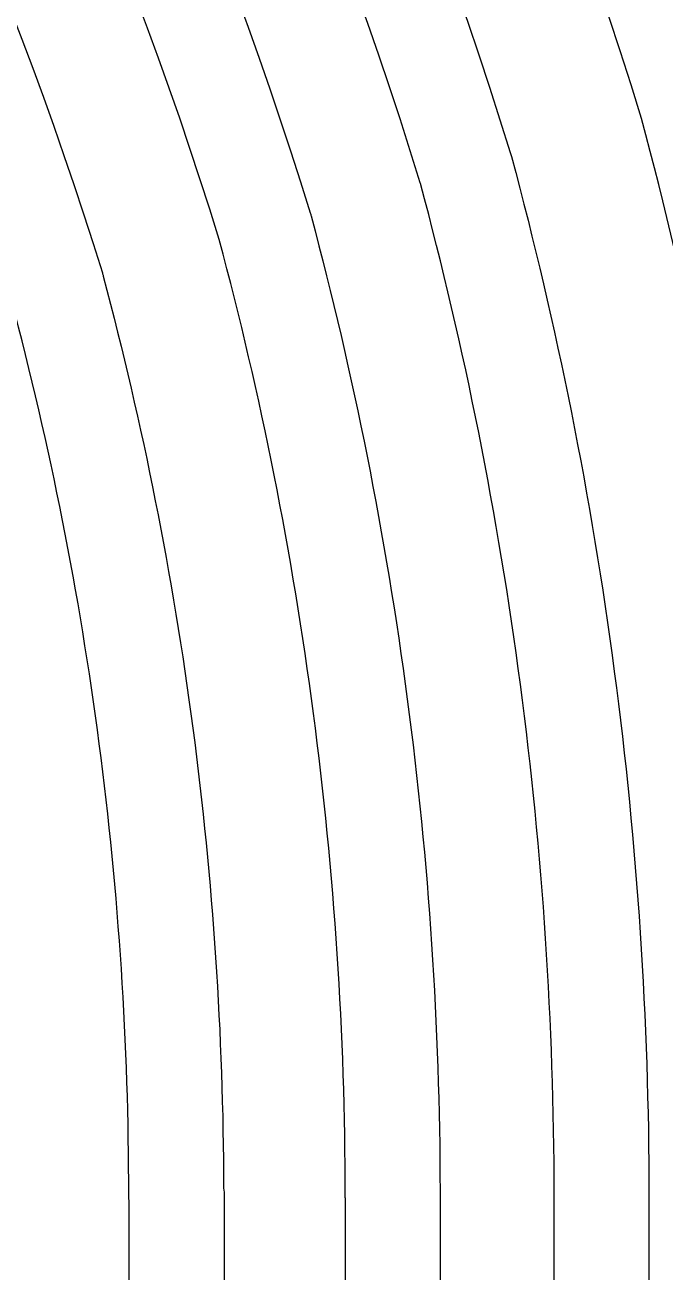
# Model space of a CAD drawing. Header units: millimetres. Extents: x 3440 to 3572, y 2 to 96.
# Drawn here: x 3536.621 to 3537.651, y 54.373 to 56.376 of the extents above; entities that cross this region are included whole.
import ezdxf

# ---------------------------------------------------------------- set-up
doc = ezdxf.new("R2010")
doc.units = ezdxf.units.MM
doc.header["$LTSCALE"] = 23.1
doc.layers.add('gbr-dxf', color=7, linetype='CONTINUOUS')

msp = doc.modelspace()

# ---------------------------------------------------------------- linework, layer by layer
at = {"layer": 'gbr-dxf', "linetype": 'Continuous'}
for points in [[(3536.1125, 59.5488, -0.195845), (3538.2974, 54.1886, -0.014149), (3538.2975, 54.1867), (3538.2975, 52.5046, -0.025288), (3538.2974, 52.5008, 0.157439), (3538.7057, 51.2409, 0.219385), (3538.8912, 51.1554, -0.014355), (3538.8932, 51.1553, -0.010806), (3538.9018, 51.1555, -0.414223), (3539.105, 50.9523, -0.414223), (3538.9018, 50.7491, -0.414223), (3538.6986, 50.9523, -0.043561), (3538.7016, 50.9874, -0.012185), (3538.7019, 50.989, 0.044234), (3538.7059, 51.0319, -0.010298), (3538.7059, 51.0331, 0.140494), (3538.6688, 51.1624, -0.004442), (3538.6456, 51.1939), (3538.6454, 51.1941, -0.158008), (3538.2212, 52.5031, -0.014071), (3538.2213, 52.505), (3538.2213, 54.1847, -0.014135), (3538.2212, 54.1867, 0.196009), (3536.0561, 59.4976, -0.019381)], [(3535.8692, 59.4082, -0.122231), (3537.758, 56.2724, -0.016533), (3537.7594, 56.2678, -0.065936), (3537.9944, 54.4986, -0.007748), (3537.9945, 54.4966), (3537.9945, 49.5441, -0.009724), (3537.9944, 49.5414, 0.160485), (3538.2132, 48.8825, 0.174527), (3538.416, 48.792, -0.014827), (3538.4203, 48.7915, -0.386382), (3538.604, 48.5892, -0.414223), (3538.4008, 48.386, -0.395614), (3538.198, 48.5763, 0.115459), (3538.1502, 48.7177, -0.01735), (3538.0952, 48.7857), (3538.0951, 48.786, -0.1621), (3537.842, 49.542, -0.007849), (3537.842, 49.544, -0.011836), (3537.8421, 49.5474), (3537.8421, 54.4946, -0.007677), (3537.842, 54.4966, 0.065927), (3537.6128, 56.2259, 0.12221), (3535.7631, 59.2987, -0.008815)], [(3535.6093, 59.1448, -0.121858), (3537.4016, 56.1712, -0.022069), (3537.4036, 56.1649, -0.065749), (3537.6246, 54.4966, -0.007767), (3537.6246, 54.4946), (3537.6246, 49.4333, -0.007602)], [(3537.4722, 49.4353), (3537.4722, 54.4966, -0.007567), (3537.4723, 54.4985, 0.065523), (3537.2574, 56.1216), (3537.2571, 56.1225, 0.122078), (3535.4998, 59.0388, -0.008495)], [(3535.3718, 58.9074, -0.121762), (3537.0802, 56.0743, -0.017203), (3537.0815, 56.0694, -0.065092), (3537.2888, 54.504, -0.030142), (3537.2891, 54.4949), (3537.2891, 48.8471, -0.009892)], [(3537.1367, 48.8498), (3537.1367, 54.49, -0.02253), (3537.1364, 54.4967, 0.065449), (3536.9339, 56.0314, 0.121763), (3535.2624, 58.8013, -0.008691)], [(3535.1259, 58.6618, -0.121503), (3536.7459, 55.9779, -0.017805), (3536.7473, 55.9728, -0.064579), (3536.9408, 54.5082, -0.044012), (3536.9416, 54.4949), (3536.9416, 48.8336, -0.007811)], [(3536.7892, 48.8356), (3536.7892, 54.4857, -0.03661), (3536.7884, 54.4967, 0.065137), (3536.5997, 55.9348, 0.121503), (3535.0165, 58.5557, -0.008636)]]:
    msp.add_lwpolyline(points, format="xyb", dxfattribs=at)

doc.saveas('drawing.dxf')
